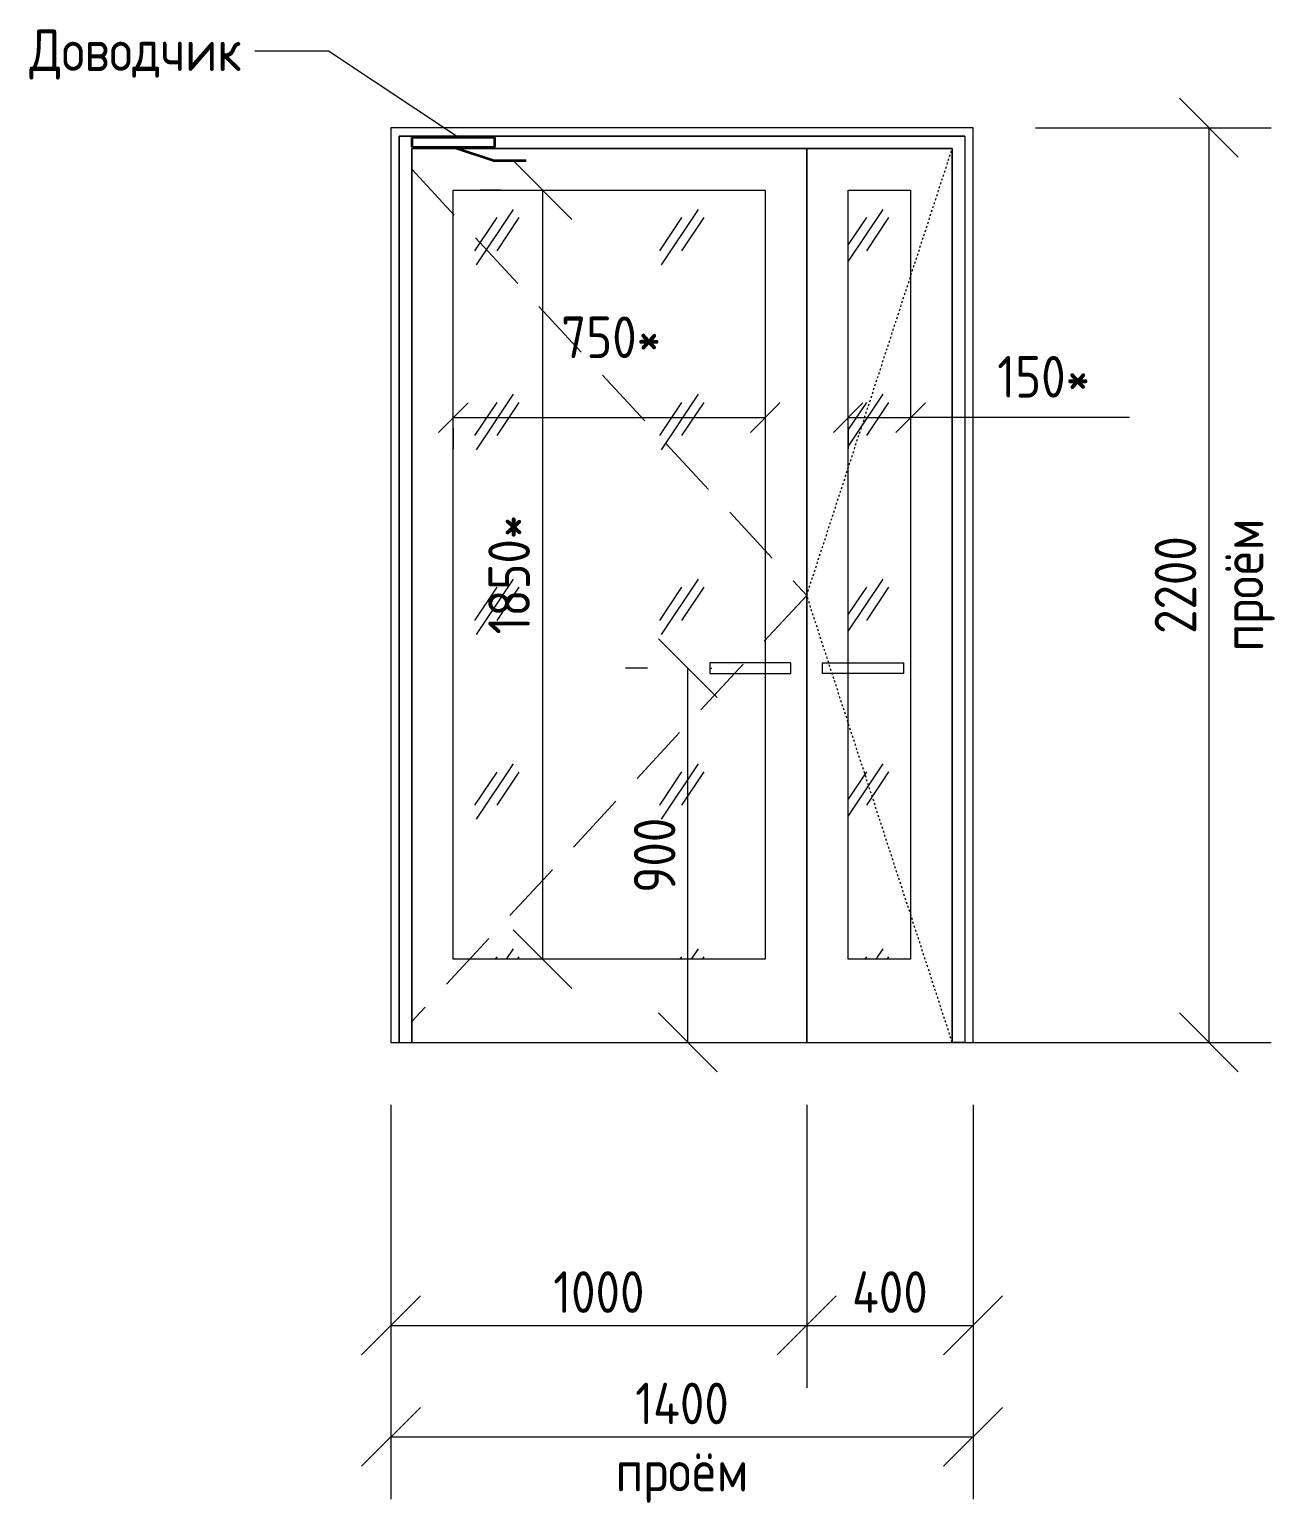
# Model space of a CAD drawing. Header units: millimetres. Extents: x -11345 to 411485, y -9810 to 73012.
# Drawn here: x -2347.2 to -2287.2, y 71152.8 to 71223.7 of the extents above; entities that cross this region are included whole.
import ezdxf

# ---------------------------------------------------------------- set-up
doc = ezdxf.new("R2010")
doc.units = ezdxf.units.MM
doc.linetypes.add('ADSK_Штриховая_ш2 п1_5', pattern=[4.5, 3, -1.5])
doc.linetypes.add('ADSK_Штриховая_ш3 п1_5', pattern=[4.5, 3, -1.5])
for name, color, linetype, lineweight in [('Аннотация', 7, 'Continuous', 18), ('Двери', 7, 'Continuous', 9), ('Размеры', 7, 'Continuous', 5)]:
    doc.layers.add(name, color=color, linetype=linetype, lineweight=lineweight)
doc.layers.add('Линии', color=7, linetype='Continuous', lineweight=9, true_color=0x00a600)
doc.styles.add('GOST Common', font='GOST_Common.ttf', dxfattribs={"width": 0.9, "height": 125})
doc.styles.add('GOST Common_1', font='GOST_Common.ttf', dxfattribs={"width": 0.9, "height": 349.9999999999996})
doc.styles.add('GOST Common_3', font='GOST_Common.ttf', dxfattribs={"width": 0.9, "height": 250})
doc.styles.add('GOST Common_5', font='GOST_Common.ttf', dxfattribs={"width": 0.9, "height": 100})
doc.dimstyles.new('ADSK_Основной_2_5_мм', dxfattribs={"dimscale": 304.8, "dimtxt": 251.4287490705518, "dimasz": 0.4639107611548557, "dimexe": 0.4921259842519685, "dimexo": 0.4921259842519685, "dimgap": 0.09842519685039369, "dimtad": 1, "dimrnd": 0.01, "dimdsep": 46, "dimtxsty": 'GOST Common_3', "dimblk1": 'OBLIQUE', "dimblk2": 'OBLIQUE', "dimsah": 1, "dimcen": 0.09, "dimdle": 0.4921259842519685, "dimazin": 2, "dimtfac": 1, "dimtdec": 4, "dimtix": 1, "dimtmove": 0, "dimatfit": 3, "dimfxl": 1, "dimtvp": 1, "dimtolj": 1, "dimtzin": 0, "dimlwd": 20, "dimlwe": 20, "dimarcsym": 2})
doc.dimstyles.new('ADSK_Основной_2_5_мм_Округление_до_10_мм', dxfattribs={"dimscale": 304.8, "dimtxt": 251.4287490705518, "dimasz": 0.4639107611548557, "dimexe": 0.4921259842519685, "dimexo": 0.4921259842519685, "dimgap": 0.09842519685039369, "dimtad": 1, "dimdec": 0, "dimrnd": 10, "dimdsep": 46, "dimtxsty": 'GOST Common_3', "dimblk1": 'OBLIQUE', "dimblk2": 'OBLIQUE', "dimsah": 1, "dimcen": 0.09, "dimdle": 0.4921259842519685, "dimazin": 2, "dimtfac": 1, "dimtdec": 4, "dimtix": 1, "dimtmove": 0, "dimatfit": 3, "dimfxl": 1, "dimtvp": 1, "dimtolj": 1, "dimtzin": 0, "dimlwd": 20, "dimlwe": 20, "dimarcsym": 2})
doc.dimstyles.new('ADSK_Основной_2_5_мм_Округление_до_10_мм_1', dxfattribs={"dimscale": 304.8, "dimtxt": 125.7143745352759, "dimasz": 0.2319553805774278, "dimexe": 0.2460629921259842, "dimexo": 0.2460629921259842, "dimgap": 0.04921259842519685, "dimtad": 1, "dimdec": 0, "dimrnd": 10, "dimdsep": 46, "dimtxsty": 'GOST Common_1', "dimblk1": 'OBLIQUE', "dimblk2": 'OBLIQUE', "dimsah": 1, "dimcen": 0.09, "dimdle": 0.2460629921259842, "dimazin": 2, "dimtfac": 1, "dimtdec": 4, "dimtix": 1, "dimtmove": 1, "dimatfit": 3, "dimfxl": 1, "dimtvp": 1, "dimtolj": 1, "dimtzin": 0, "dimlwd": 20, "dimlwe": 20, "dimarcsym": 2})
doc.dimstyles.new('ADSK_Основной_2_5_мм_Округление_до_1_мм_1', dxfattribs={"dimscale": 304.8, "dimtxt": 251.4287490705518, "dimasz": 0.4639107611548557, "dimexe": 0.4921259842519685, "dimexo": 0.4921259842519685, "dimgap": 0.09842519685039369, "dimtad": 1, "dimdec": 0, "dimdsep": 46, "dimtxsty": 'GOST Common_3', "dimblk1": 'OBLIQUE', "dimblk2": 'OBLIQUE', "dimsah": 1, "dimcen": 0.09, "dimdle": 0.4921259842519685, "dimazin": 2, "dimtfac": 1, "dimtdec": 4, "dimtix": 1, "dimtmove": 1, "dimatfit": 3, "dimfxl": 1, "dimtvp": 1, "dimtolj": 1, "dimtzin": 0, "dimlwd": 20, "dimlwe": 20, "dimarcsym": 2})
pattern_1 = [(236.31, (266.7, 311.15), (-444.4990793101135, -889.0005005991062), [160.267, -1442.401]), (236.31, (275.59, 284.48), (-444.4990793101135, -889.0005005991062), [96.16, -1506.507]), (236.31, (222.25, 284.48), (-444.4990793101135, -889.0005005991062), [96.16, -1506.507])]

# ---------------------------------------------------------------- blocks, each defined once
blk = doc.blocks.new('Family - ___-2637669-ДН-2л')
at = {"layer": 'Двери'}
h = blk.add_hatch(dxfattribs=at)
h.set_pattern_fill('FP_1', color=256, style=0, pattern_type=2)
h.set_pattern_definition(pattern_1)
h.paths.add_polyline_path([(317.155534503275, 3423.483934002482), (317.155534503275, 5273.483934002512), (-432.8444654967235, 5273.483934002512), (-432.8444654967235, 3423.483934002482)])
h = blk.add_hatch(dxfattribs=at)
h.set_pattern_fill('FP_1', color=256, style=0, pattern_type=2)
h.set_pattern_definition(pattern_1)
h.paths.add_polyline_path([(517.1555345032815, 3423.483934002482), (667.155534503282, 3423.483934002482), (667.155534503282, 5273.483934002512), (517.1555345032815, 5273.483934002512), (517.1555345032815, 3723.483934002621)])
for p, q in [((817.155534503284, 5423.483934002305), (-582.8444654967155, 5423.483934002305)), ((-582.8444654967155, 5423.483934002305), (-582.8444654967155, 3223.483934002389)), ((-562.8444654967161, 3223.483934002389), (-562.8444654967161, 5403.483934002516)), ((-562.8444654967161, 5403.483934002516), (797.1555345032839, 5403.483934002516)), ((797.1555345032841, 5403.483934002516), (-562.8444654967163, 5403.483934002516)), ((-562.8444654967163, 5403.483934002516), (-562.8444654967163, 3223.483934002389)), ((797.1555345032838, 5403.483934002516), (797.1555345032838, 3223.483934002389)), ((797.155534503284, 5403.483934002516), (797.1555345032839, 3223.483934002389)), ((817.155534503284, 3223.483934002389), (817.155534503284, 5423.483934002305)), ((417.1555345032847, 5373.483934002281), (-532.8444654967149, 5373.483934002281)), ((-532.8444654967149, 5373.483934002281), (-532.8444654967149, 3223.483934002389)), ((-532.8444654967165, 5373.483934002281), (767.1555345032842, 5373.483934002281)), ((-532.8444654967165, 3223.483934002389), (-532.8444654967165, 5373.483934002281)), ((767.1555345032862, 5373.483934002281), (417.1555345032863, 5373.483934002281)), ((417.1555345032863, 5373.483934002281), (417.1555345032863, 3223.483934002389)), ((417.1555345032847, 3223.483934002389), (417.1555345032847, 5373.483934002281)), ((767.1555345032862, 3223.483934002389), (767.1555345032862, 5373.483934002281)), ((767.1555345032839, 5373.483934002281), (767.1555345032839, 3223.483934002389)), ((-432.844465496718, 3423.483934002482), (-432.844465496718, 5273.483934002512)), ((-432.844465496718, 5273.483934002512), (317.1555345032816, 5273.483934002512)), ((317.1555345032816, 5273.483934002512), (317.1555345032816, 3423.483934002482)), ((517.1555345032832, 3423.483934002482), (517.1555345032832, 5273.483934002512)), ((517.1555345032832, 5273.483934002512), (667.155534503283, 5273.483934002512)), ((667.155534503283, 5273.483934002512), (667.155534503283, 3423.483934002482)), ((317.1555345032816, 3423.483934002482), (-432.844465496718, 3423.483934002482)), ((667.155534503283, 3423.483934002482), (517.1555345032832, 3423.483934002482)), ((-582.8444654967155, 3223.483934002389), (-562.8444654967161, 3223.483934002389)), ((-562.8444654967163, 3223.483934002389), (-532.8444654967165, 3223.483934002389)), ((-532.8444654967149, 3223.483934002389), (417.1555345032847, 3223.483934002389)), ((417.1555345032863, 3223.483934002389), (767.1555345032862, 3223.483934002389)), ((797.1555345032839, 3223.483934002389), (767.1555345032839, 3223.483934002389)), ((797.1555345032838, 3223.483934002389), (817.155534503284, 3223.483934002389))]:
    blk.add_line(p, q, dxfattribs=at)
at = {"layer": 'Двери', "linetype": 'ADSK_Штриховая_ш2 п1_5'}
for p, q in [((417.1555345032862, 4298.483934002335), (767.1555345032858, 5373.483934002281)), ((767.1555345032839, 3223.483934002389), (417.1555345032862, 4298.483934002335))]:
    blk.add_line(p, q, dxfattribs=at)
blk = doc.blocks.new('_Oblique')
at = {"color": 0, "linetype": 'ByBlock', "lineweight": -2}
blk.add_line((-0.5, -0.5), (0.5, 0.5), dxfattribs=at)
blk = doc.blocks.new('*D704')
at = {"layer": 'Defpoints', "color": 0, "transparency": 16777216}
for p in [(-2329.800147239992, 71174.99235903716), (-2301.800147239992, 71174.99235903716), (-2301.800147239992, 71156.0230923274)]:
    blk.add_point(p, dxfattribs=at)
at = {"layer": 'Размеры', "color": 0, "transparency": 16777216}
for p, q in [((-2329.800147239992, 71171.99235903716), (-2329.800147239992, 71153.0230923274)), ((-2301.800147239992, 71171.99235903716), (-2301.800147239992, 71153.0230923274)), ((-2329.809989759677, 71156.0230923274), (-2301.790304720307, 71156.0230923274))]:
    blk.add_line(p, q, dxfattribs=at)
at = {"layer": 'Размеры', "color": 0, "transparency": 16777216, "xscale": 2.828, "yscale": 2.828, "zscale": 2.828, "rotation": 180}
blk.add_blockref('_Oblique', (-2329.800147239992, 71156.0230923274), dxfattribs=at)
at = {"layer": 'Размеры', "color": 0, "transparency": 16777216, "xscale": 2.828, "yscale": 2.828, "zscale": 2.828}
blk.add_blockref('_Oblique', (-2301.800147239992, 71156.0230923274), dxfattribs=at)
at = {"layer": 'Размеры', "color": 0, "lineweight": 20, "transparency": 16777216, "char_height": 2, "width": 9.716229625099288, "attachment_point": 5, "style": 'GOST Common_5'}
for s, insert in [('\\A1;1400', (-2315.800147239992, 71157.62309232741)), ('\\A1;проём', (-2315.800147239992, 71154.1230923274))]:
    blk.add_mtext(s, dxfattribs=dict(at, insert=insert))
blk = doc.blocks.new('*D705')
at = {"layer": 'Defpoints', "color": 0, "transparency": 16777216}
for p in [(-2301.800147239993, 71218.99235903719), (-2309.800147239993, 71174.99235903719), (-2290.461194977728, 71174.99235903719)]:
    blk.add_point(p, dxfattribs=at)
at = {"layer": 'Размеры', "color": 0, "transparency": 16777216}
for p, q in [((-2298.800147239993, 71218.99235903719), (-2287.461194977728, 71218.99235903719)), ((-2290.461194977728, 71219.00220155688), (-2290.461194977728, 71174.9825165175)), ((-2306.800147239993, 71174.99235903719), (-2287.461194977728, 71174.99235903719))]:
    blk.add_line(p, q, dxfattribs=at)
at = {"layer": 'Размеры', "color": 0, "transparency": 16777216, "xscale": 2.828, "yscale": 2.828, "zscale": 2.828}
for p, rotation in [((-2290.461194977728, 71218.99235903719), 90), ((-2290.461194977728, 71174.99235903719), 270)]:
    blk.add_blockref('_Oblique', p, dxfattribs=dict(at, rotation=rotation))
at = {"layer": 'Размеры', "color": 0, "lineweight": 20, "transparency": 16777216, "char_height": 2, "width": 9.716229625099288, "attachment_point": 5, "rotation": 90, "style": 'GOST Common_5'}
for s, insert in [('\\A1;проём', (-2288.561194977707, 71196.99235903718)), ('\\A1;2200', (-2292.061194977707, 71196.99235903718))]:
    blk.add_mtext(s, dxfattribs=dict(at, insert=insert))
blk = doc.blocks.new('*D706')
at = {"layer": 'Defpoints', "color": 0, "transparency": 16777216}
for p in [(-2329.800147239992, 71174.99235903716), (-2309.800147239992, 71174.99235903716), (-2309.800147239992, 71161.38130428808)]:
    blk.add_point(p, dxfattribs=at)
at = {"layer": 'Размеры', "color": 0, "transparency": 16777216}
for p, q in [((-2329.800147239992, 71171.99235903716), (-2329.800147239992, 71158.38130428808)), ((-2309.800147239992, 71171.99235903716), (-2309.800147239992, 71158.38130428808)), ((-2329.809989759677, 71161.38130428808), (-2309.790304720307, 71161.38130428808))]:
    blk.add_line(p, q, dxfattribs=at)
at = {"layer": 'Размеры', "color": 0, "transparency": 16777216, "xscale": 2.828, "yscale": 2.828, "zscale": 2.828, "rotation": 180}
blk.add_blockref('_Oblique', (-2329.800147239992, 71161.38130428808), dxfattribs=at)
at = {"layer": 'Размеры', "color": 0, "transparency": 16777216, "xscale": 2.828, "yscale": 2.828, "zscale": 2.828}
blk.add_blockref('_Oblique', (-2309.800147239992, 71161.38130428808), dxfattribs=at)
at = {"layer": 'Размеры', "color": 0, "lineweight": 20, "transparency": 16777216, "insert": (-2319.800147239992, 71162.98130428809), "char_height": 2, "width": 7.005912940203172, "attachment_point": 5, "style": 'GOST Common_5'}
blk.add_mtext('\\A1;1000', dxfattribs=at)
blk = doc.blocks.new('*D707')
at = {"layer": 'Defpoints', "color": 0, "transparency": 16777216}
for p in [(-2309.800147239992, 71174.99235903716), (-2301.800147239992, 71174.99235903716), (-2301.800147239992, 71161.38130428808)]:
    blk.add_point(p, dxfattribs=at)
at = {"layer": 'Размеры', "color": 0, "transparency": 16777216}
for p, q in [((-2309.800147239992, 71171.99235903716), (-2309.800147239992, 71158.38130428808)), ((-2301.800147239992, 71171.99235903716), (-2301.800147239992, 71158.38130428808)), ((-2309.809989759677, 71161.38130428808), (-2301.790304720307, 71161.38130428808))]:
    blk.add_line(p, q, dxfattribs=at)
at = {"layer": 'Размеры', "color": 0, "transparency": 16777216, "xscale": 2.828, "yscale": 2.828, "zscale": 2.828, "rotation": 180}
blk.add_blockref('_Oblique', (-2309.800147239992, 71161.38130428808), dxfattribs=at)
at = {"layer": 'Размеры', "color": 0, "transparency": 16777216, "xscale": 2.828, "yscale": 2.828, "zscale": 2.828}
blk.add_blockref('_Oblique', (-2301.800147239992, 71161.38130428808), dxfattribs=at)
at = {"layer": 'Размеры', "color": 0, "lineweight": 20, "transparency": 16777216, "insert": (-2305.800147239992, 71162.98130428809), "char_height": 2, "width": 5.932013876376408, "attachment_point": 5, "style": 'GOST Common_5'}
blk.add_mtext('\\A1;400', dxfattribs=at)
blk = doc.blocks.new('*D708')
at = {"layer": 'Defpoints', "color": 0, "transparency": 16777216}
for p in [(-2321.51577130111, 71215.99235903719), (-2322.515620289727, 71178.99235903719), (-2321.51577130111, 71178.99235903719)]:
    blk.add_point(p, dxfattribs=at)
at = {"layer": 'Размеры', "color": 0, "transparency": 16777216}
for p, q in [((-2324.51577130111, 71215.99235903719), (-2325.515620289727, 71215.99235903719)), ((-2322.515620289727, 71216.00220155688), (-2322.515620289727, 71178.9825165175)), ((-2324.51577130111, 71178.99235903719), (-2325.515620289727, 71178.99235903719))]:
    blk.add_line(p, q, dxfattribs=at)
at = {"layer": 'Размеры', "color": 0, "transparency": 16777216, "xscale": 2.828, "yscale": 2.828, "zscale": 2.828}
for p, rotation in [((-2322.515620289727, 71215.99235903719), 90), ((-2322.515620289727, 71178.99235903719), 270)]:
    blk.add_blockref('_Oblique', p, dxfattribs=dict(at, rotation=rotation))
at = {"layer": 'Размеры', "color": 0, "lineweight": 20, "transparency": 16777216, "insert": (-2324.115620289706, 71197.49235903718), "char_height": 2, "width": 9.767367675757708, "attachment_point": 5, "rotation": 90, "style": 'GOST Common_5'}
blk.add_mtext('\\A1;1850*', dxfattribs=at)
blk = doc.blocks.new('*D709')
at = {"layer": 'Defpoints', "color": 0, "transparency": 16777216}
for p in [(-2326.800147239992, 71206.04339569835), (-2311.800147239992, 71206.04339569835), (-2311.800147239992, 71205.04354670976)]:
    blk.add_point(p, dxfattribs=at)
at = {"layer": 'Размеры', "color": 0, "transparency": 16777216}
for p, q in [((-2326.805068499834, 71205.04354670976), (-2311.79522598015, 71205.04354670976)), ((-2326.800147239992, 71204.54339569835), (-2326.800147239992, 71203.54354670976)), ((-2311.800147239992, 71204.54339569835), (-2311.800147239992, 71203.54354670976))]:
    blk.add_line(p, q, dxfattribs=at)
at = {"layer": 'Размеры', "color": 0, "transparency": 16777216, "xscale": 1.414, "yscale": 1.414, "zscale": 1.414, "rotation": 180}
blk.add_blockref('_Oblique', (-2326.800147239992, 71205.04354670976), dxfattribs=at)
at = {"layer": 'Размеры', "color": 0, "transparency": 16777216, "xscale": 1.414, "yscale": 1.414, "zscale": 1.414}
blk.add_blockref('_Oblique', (-2311.800147239992, 71205.04354670976), dxfattribs=at)
at = {"layer": 'Размеры', "color": 0, "lineweight": 20, "transparency": 16777216, "insert": (-2321.608382035789, 71209.91061746962), "char_height": 2, "width": 8.437778358638855, "attachment_point": 1, "line_spacing_factor": 1.022761013168346, "style": 'GOST Common_5'}
blk.add_mtext('\\A1;750*', dxfattribs=at)
blk = doc.blocks.new('*D710')
at = {"layer": 'Defpoints', "color": 0, "transparency": 16777216}
for p in [(-2307.800147239992, 71206.04339569835), (-2304.800147239992, 71206.04339569835), (-2304.800147239992, 71205.04354670976)]:
    blk.add_point(p, dxfattribs=at)
at = {"layer": 'Размеры', "color": 0, "transparency": 16777216}
for p, q in [((-2307.805068499834, 71205.04354670976), (-2304.79522598015, 71205.04354670976)), ((-2294.268414941397, 71205.04354670976), (-2304.800147239992, 71205.04354670976)), ((-2307.800147239992, 71204.54339569835), (-2307.800147239992, 71203.54354670976)), ((-2304.800147239992, 71204.54339569835), (-2304.800147239992, 71203.54354670976))]:
    blk.add_line(p, q, dxfattribs=at)
at = {"layer": 'Размеры', "color": 0, "transparency": 16777216, "xscale": 1.414, "yscale": 1.414, "zscale": 1.414, "rotation": 180}
blk.add_blockref('_Oblique', (-2307.800147239992, 71205.04354670976), dxfattribs=at)
at = {"layer": 'Размеры', "color": 0, "transparency": 16777216, "xscale": 1.414, "yscale": 1.414, "zscale": 1.414}
blk.add_blockref('_Oblique', (-2304.800147239992, 71205.04354670976), dxfattribs=at)
at = {"layer": 'Размеры', "color": 0, "lineweight": 20, "transparency": 16777216, "insert": (-2300.630590296641, 71208.01021337642), "char_height": 2, "width": 7.875259801396266, "attachment_point": 1, "line_spacing_factor": 1.022761013168346, "style": 'GOST Common_5'}
blk.add_mtext('\\A1;150*', dxfattribs=at)
blk = doc.blocks.new('*D716')
at = {"layer": 'Defpoints', "color": 0, "transparency": 16777216}
for p in [(-2315.515620289728, 71192.99235903722), (-2314.461161545986, 71192.99235903722), (-2316.515469278306, 71174.99235903719)]:
    blk.add_point(p, dxfattribs=at)
at = {"layer": 'Размеры', "color": 0, "transparency": 16777216}
for p, q in [((-2317.461161545986, 71192.99235903722), (-2318.515620289728, 71192.99235903722)), ((-2315.515620289728, 71174.9825165175), (-2315.515620289728, 71193.00220155691)), ((-2313.515469278306, 71174.99235903719), (-2312.515620289728, 71174.99235903719))]:
    blk.add_line(p, q, dxfattribs=at)
at = {"layer": 'Размеры', "color": 0, "transparency": 16777216, "xscale": 2.828, "yscale": 2.828, "zscale": 2.828}
for p, rotation in [((-2315.515620289728, 71192.99235903722), 90), ((-2315.515620289728, 71174.99235903719), 270)]:
    blk.add_blockref('_Oblique', p, dxfattribs=dict(at, rotation=rotation))
at = {"layer": 'Размеры', "color": 0, "lineweight": 20, "transparency": 16777216, "insert": (-2317.115620289707, 71183.99235903719), "char_height": 2, "width": 7.005912940203172, "attachment_point": 5, "rotation": 90, "style": 'GOST Common_5'}
blk.add_mtext('\\A1;900', dxfattribs=at)

msp = doc.modelspace()

# ---------------------------------------------------------------- linework, layer by layer
at = {"layer": 'Аннотация', "lineweight": 9}
for p, q in [((-2334.806235398561, 71222.67790109637), (-2336.354632998123, 71222.67790109637)), ((-2332.807313078167, 71222.67790109637), (-2334.806235398561, 71222.67790109637)), ((-2326.554245490265, 71218.5207889406), (-2332.807313078167, 71222.67790109637))]:
    msp.add_line(p, q, dxfattribs=at)
at = {"layer": 'Линии', "color": 7, "lineweight": 35}
for p, q in [((-2328.795710595074, 71218.5207889406), (-2328.795710595074, 71218.05913477505)), ((-2324.795710595074, 71218.5207889406), (-2328.795710595074, 71218.5207889406)), ((-2324.795710595074, 71218.05913477505), (-2324.795710595074, 71218.5207889406)), ((-2328.795710595074, 71218.05913477505), (-2324.795710595074, 71218.05913477505)), ((-2326.795710595074, 71218.05913477505), (-2324.795710595074, 71217.40223717135)), ((-2323.295710595074, 71217.40223717135), (-2324.795710595074, 71217.40223717135))]:
    msp.add_line(p, q, dxfattribs=at)
at = {"layer": 'Линии', "color": 7, "linetype": 'ADSK_Штриховая_ш3 п1_5'}
for p, q in [((-2328.800147239992, 71216.99235903716), (-2309.800147239992, 71196.49235903716)), ((-2309.800147239992, 71196.49235903716), (-2328.800147239992, 71175.99235903716)), ((-2314.461161545985, 71192.99235903719), (-2314.361161545985, 71192.99235903719))]:
    msp.add_line(p, q, dxfattribs=at)
at = {"layer": 'Линии', "color": 7}
for p, q in [((-2310.561161545985, 71193.24235903719), (-2314.461161545985, 71193.24235903719)), ((-2314.461161545985, 71193.24235903719), (-2314.461161545985, 71192.74235903719)), ((-2310.561161545985, 71192.74235903719), (-2310.561161545985, 71193.24235903719)), ((-2309.039132933998, 71193.24235903719), (-2305.139132933998, 71193.24235903719)), ((-2309.039132933998, 71192.74235903719), (-2309.039132933998, 71193.24235903719)), ((-2305.139132933998, 71193.24235903719), (-2305.139132933998, 71192.74235903719)), ((-2314.461161545985, 71192.74235903719), (-2310.561161545985, 71192.74235903719)), ((-2305.139132933998, 71192.74235903719), (-2309.039132933998, 71192.74235903719))]:
    msp.add_line(p, q, dxfattribs=at)

# ---------------------------------------------------------------- block references
at = {"layer": 'Двери', "xscale": 0.02, "yscale": 0.02, "zscale": 0.02}
msp.add_blockref('Family - ___-2637669-ДН-2л', (-2318.143257930057, 71110.52268035711), dxfattribs=at)

# ---------------------------------------------------------------- texts
at = {"layer": 'Аннотация', "lineweight": 9, "insert": (-2347.189320498123, 71223.71913374428), "char_height": 2, "width": 12.384, "attachment_point": 1, "line_spacing_factor": 1.022765581104984, "style": 'GOST Common'}
msp.add_mtext('\\pxt1.8,3.6,5.4,7.2,9,10.8,12.6,14.4,16.2,18,19.8,21.6,23.4,25.2,27,28.8,30.6,32.4,34.2,36,37.8,39.6,41.4,43.2,45,46.8,48.6,50.4,52.2,54,55.8,57.6;{Доводчик}', dxfattribs=at)

# ---------------------------------------------------------------- dimensions: what is measured, and where the dimension line sits
at = {"layer": 'Размеры', "lineweight": 20}
dim = msp.add_linear_dim(base=(-2290.461194977728, 71174.99235903719), p1=(-2301.800147239992, 71218.99235903716), p2=(-2309.800147239992, 71174.99235903716), angle=90, text='<>\\Xпроём', dimstyle='ADSK_Основной_2_5_мм', override={"dimscale": 0, "dimtxt": 76635.4827167042, "dimasz": 141.4, "dimexe": 150, "dimexo": 150, "dimgap": 30, "dimlfac": 50, "dimpost": '<>', "dimtxsty": 'GOST Common_5', "dimcen": 27.432, "dimfxl": 2236.067977499707, "dimlwd": 65535, "dimlwe": 65535}, dxfattribs=at)
dim.commit()
dim.dimension.update_dxf_attribs({"geometry": '*D705', "text_midpoint": (-2290.461194977707, 71196.99235903718)})
for base, p1, p2, dimstyle, override, picture, middle in [((-2322.515620289727, 71178.99235903719), (-2321.515771301109, 71215.99235903716), (-2321.515771301109, 71178.99235903716), 'ADSK_Основной_2_5_мм_Округление_до_10_мм', {"dimscale": 0, "dimtxt": 76635.4827167042, "dimasz": 141.4, "dimexe": 150, "dimexo": 150, "dimgap": 30, "dimlfac": 50, "dimpost": '<>*', "dimtxsty": 'GOST Common_5', "dimcen": 27.432, "dimfxl": 1850.00000000003, "dimlwd": 65535, "dimlwe": 65535}, '*D708', (-2324.115620289706, 71197.49235903718)), ((-2315.515620289728, 71192.99235903722), (-2316.515469278305, 71174.99235903716), (-2314.461161545985, 71192.99235903719), 'ADSK_Основной_2_5_мм_Округление_до_1_мм_1', {"dimscale": 0, "dimtxt": 76635.4827167042, "dimasz": 141.4, "dimexe": 150, "dimexo": 150, "dimgap": 30, "dimlfac": 50, "dimpost": '<>', "dimtxsty": 'GOST Common_5', "dimcen": 27.432, "dimfxl": 1055.322786130929, "dimlwd": 65535, "dimlwe": 65535}, '*D716', (-2317.115620289707, 71183.99235903719))]:
    dim = msp.add_linear_dim(base=base, p1=p1, p2=p2, angle=90, dimstyle=dimstyle, override=override, dxfattribs=at)
    dim.commit()
    dim.dimension.update_dxf_attribs({"geometry": picture, "text_midpoint": middle})
for base, p1, p2, override, picture, middle in [((-2311.800147239992, 71205.04354670976), (-2326.800147239992, 71206.04339569835), (-2311.800147239992, 71206.04339569835), {"dimscale": 0, "dimtxt": 38317.7413583521, "dimasz": 70.7, "dimexe": 75, "dimexo": 75, "dimgap": 15, "dimlfac": 50, "dimpost": '<>*', "dimtxsty": 'GOST Common_5', "dimcen": 27.432, "dimfxl": 749.9999999999995, "dimlwd": 65535, "dimlwe": 65535}, '*D709', (-2317.38949285647, 71206.94395080296)), ((-2304.800147239992, 71205.04354670976), (-2307.800147239992, 71206.04339569835), (-2304.800147239992, 71206.04339569835), {"dimscale": 0, "dimtxt": 38317.7413583521, "dimasz": 70.7, "dimexe": 75, "dimexo": 75, "dimgap": 15, "dimlfac": 50, "dimpost": '<>*', "dimtxsty": 'GOST Common_5', "dimcen": 27.432, "dimfxl": 149.9999999999991, "dimlwd": 65535, "dimlwe": 65535}, '*D710', (-2296.692960395942, 71206.94395080296))]:
    dim = msp.add_linear_dim(base=base, p1=p1, p2=p2, dimstyle='ADSK_Основной_2_5_мм_Округление_до_10_мм_1', override=override, dxfattribs=at)
    dim.commit()
    dim.dimension.update_dxf_attribs({"geometry": picture, "text_midpoint": middle, "dimtype": 160})
dim = msp.add_linear_dim(base=(-2301.800147239992, 71156.0230923274), p1=(-2329.800147239992, 71174.99235903716), p2=(-2301.800147239992, 71174.99235903716), text='<>\\Xпроём', dimstyle='ADSK_Основной_2_5_мм', override={"dimscale": 0, "dimtxt": 76635.4827167042, "dimasz": 141.4, "dimexe": 150, "dimexo": 150, "dimgap": 30, "dimlfac": 50, "dimpost": '<>', "dimtxsty": 'GOST Common_5', "dimcen": 27.432, "dimfxl": 1400, "dimlwd": 65535, "dimlwe": 65535}, dxfattribs=at)
dim.commit()
dim.dimension.update_dxf_attribs({"geometry": '*D704', "text_midpoint": (-2315.800147239992, 71156.0230923274)})
for base, p1, p2, override, picture, middle in [((-2309.800147239992, 71161.38130428808), (-2329.800147239992, 71174.99235903716), (-2309.800147239992, 71174.99235903716), {"dimscale": 0, "dimtxt": 76635.4827167042, "dimasz": 141.4, "dimexe": 150, "dimexo": 150, "dimgap": 30, "dimlfac": 50, "dimpost": '<>', "dimtxsty": 'GOST Common_5', "dimcen": 27.432, "dimfxl": 1000, "dimlwd": 65535, "dimlwe": 65535}, '*D706', (-2319.800147239992, 71162.98130428809)), ((-2301.800147239992, 71161.38130428808), (-2309.800147239992, 71174.99235903716), (-2301.800147239992, 71174.99235903716), {"dimscale": 0, "dimtxt": 76635.4827167042, "dimasz": 141.4, "dimexe": 150, "dimexo": 150, "dimgap": 30, "dimlfac": 50, "dimpost": '<>', "dimtxsty": 'GOST Common_5', "dimcen": 27.432, "dimfxl": 399.9999999999991, "dimlwd": 65535, "dimlwe": 65535}, '*D707', (-2305.800147239992, 71162.98130428809))]:
    dim = msp.add_linear_dim(base=base, p1=p1, p2=p2, dimstyle='ADSK_Основной_2_5_мм', override=override, dxfattribs=at)
    dim.commit()
    dim.dimension.update_dxf_attribs({"geometry": picture, "text_midpoint": middle})

doc.saveas('drawing.dxf')
